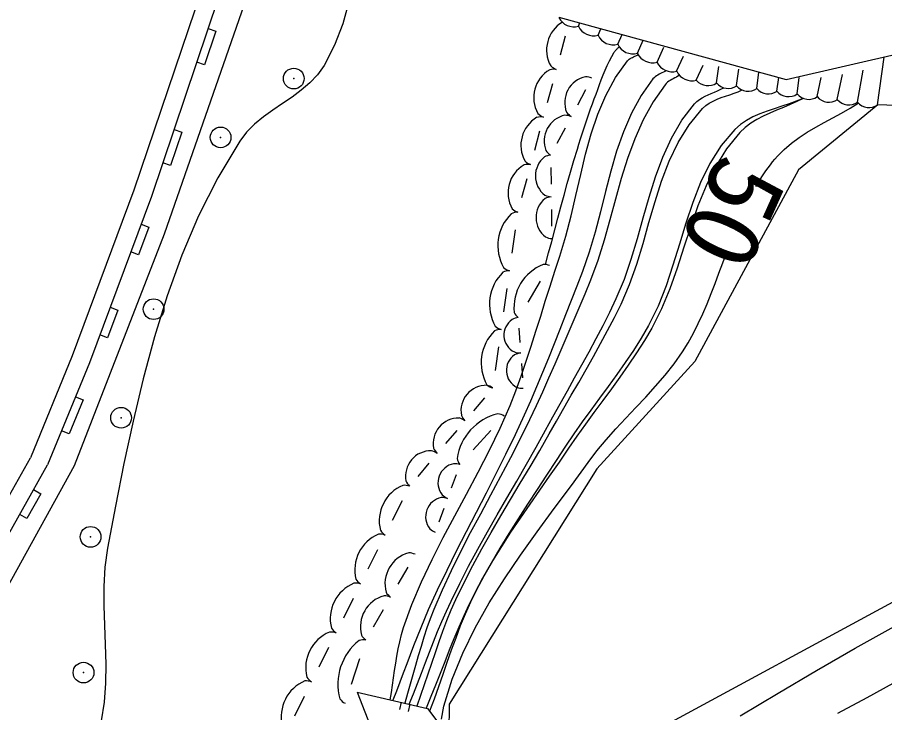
# Model space of a CAD drawing. Units: millimetres, scale not verified. Extents: x 40004 to 680061, y 20002 to 380034.
# Drawn here: x 94801 to 115742, y 233369 to 250147 of the extents above; entities that cross this region are included whole.
import ezdxf
from ezdxf.enums import TextEntityAlignment as Align

# ---------------------------------------------------------------- set-up
doc = ezdxf.new("R2010")
doc.units = ezdxf.units.MM
doc.header["$LTSCALE"] = 1000.09
doc.header["$PDMODE"] = 32
doc.header["$PDSIZE"] = 500
doc.layers.add('M-BGD', color=7, linetype='Continuous', lineweight=25)
doc.styles.add('ＭＳ ゴシック', font='')
doc.styles.get('ＭＳ ゴシック').set_extended_font_data('MS Gothic')

msp = doc.modelspace()

# ---------------------------------------------------------------- linework, layer by layer
at = {"layer": 'M-BGD'}
for p, q in [((98353, 244920), (100543, 251206)), ((98353, 244920), (100543, 251206)), ((99680, 250688), (98039, 245823)), ((99680, 250688), (98039, 245823)), ((113362, 248650), (120519, 250282)), ((113362, 248650), (120519, 250282)), ((107879, 250150), (113362, 248650)), ((107879, 250150), (113362, 248650)), ((108347, 249936), (108382, 250013)), ((108347, 249936), (108382, 250013)), ((108822, 249719), (108892, 249873)), ((108822, 249719), (108892, 249873)), ((108029, 249694), (107906, 249235)), ((108029, 249694), (107906, 249235)), ((109296, 249502), (109402, 249734)), ((109296, 249502), (109402, 249734)), ((109771, 249285), (109912, 249594)), ((109771, 249285), (109912, 249594)), ((110246, 249068), (110412, 249430)), ((110246, 249068), (110412, 249430)), ((110720, 248850), (110886, 249213)), ((110720, 248850), (110886, 249213)), ((111195, 248633), (111361, 248996)), ((111195, 248633), (111361, 248996)), ((115571, 248036), (115728, 249190)), ((115571, 248036), (115728, 249190)), ((111681, 248565), (111735, 248960)), ((111681, 248565), (111735, 248960)), ((112167, 248499), (112221, 248894)), ((112167, 248499), (112221, 248894)), ((112654, 248433), (112707, 248828)), ((112654, 248433), (112707, 248828)), ((115085, 248102), (115220, 248874)), ((115085, 248102), (115220, 248874)), ((113140, 248367), (113185, 248699)), ((113140, 248367), (113185, 248699)), ((113626, 248300), (113680, 248695)), ((113626, 248300), (113680, 248695)), ((114112, 248234), (114209, 248699)), ((114112, 248234), (114209, 248699)), ((114599, 248168), (114727, 248765)), ((114599, 248168), (114727, 248765)), ((107720, 248545), (107596, 248086)), ((107720, 248545), (107596, 248086)), ((108523, 248401), (108323, 248030)), ((108523, 248401), (108323, 248030)), ((115578, 248035), (113664, 246471)), ((115578, 248035), (113664, 246471)), ((118195, 247949), (115578, 248035)), ((118195, 247949), (115578, 248035)), ((107410, 247397), (107286, 246937)), ((107410, 247397), (107286, 246937)), ((108025, 247473), (107826, 247101)), ((108025, 247473), (107826, 247101)), ((107681, 246521), (107687, 246118)), ((107681, 246521), (107687, 246118)), ((113664, 246471), (111157, 241841)), ((113664, 246471), (111157, 241841)), ((107100, 246248), (106976, 245789)), ((107100, 246248), (106976, 245789)), ((98039, 245823), (96540, 241814)), ((98039, 245823), (96540, 241814)), ((107695, 245514), (107701, 245111)), ((107695, 245514), (107701, 245111)), ((106823, 245020), (106743, 244455)), ((106823, 245020), (106743, 244455)), ((96184, 239336), (98353, 244920)), ((96184, 239336), (98353, 244920)), ((107426, 243779), (107123, 243277)), ((107426, 243779), (107123, 243277)), ((106622, 243607), (106541, 243041)), ((106622, 243607), (106541, 243041)), ((106913, 242645), (106937, 242304)), ((106913, 242645), (106937, 242304)), ((106421, 242193), (106340, 241628)), ((106421, 242193), (106340, 241628)), ((96540, 241814), (95532, 239349)), ((96540, 241814), (95532, 239349)), ((106972, 241792), (106995, 241451)), ((106972, 241792), (106995, 241451)), ((111157, 241841), (108792, 239251)), ((111157, 241841), (108792, 239251)), ((106079, 240967), (105811, 240651)), ((106079, 240967), (105811, 240651)), ((105409, 240177), (105141, 239861)), ((105409, 240177), (105141, 239861)), ((106235, 240174), (105808, 239707)), ((106235, 240174), (105808, 239707)), ((93139, 236009), (95115, 239520)), ((93139, 236009), (95115, 239520)), ((104738, 239387), (104470, 239071)), ((104738, 239387), (104470, 239071)), ((93513, 235758), (95532, 239349)), ((93513, 235758), (95532, 239349)), ((93676, 234802), (96184, 239336)), ((93676, 234802), (96184, 239336)), ((108792, 239251), (105226, 233574)), ((108792, 239251), (105226, 233574)), ((105398, 239111), (105278, 238784)), ((105398, 239111), (105278, 238784)), ((104092, 238480), (103855, 238008)), ((104092, 238480), (103855, 238008)), ((105099, 238294), (104979, 237967)), ((105099, 238294), (104979, 237967)), ((103500, 237300), (103264, 236828)), ((103500, 237300), (103264, 236828)), ((104226, 236881), (103988, 236467)), ((104226, 236881), (103988, 236467)), ((105197, 230235), (116268, 236217)), ((105197, 230235), (116268, 236217)), ((102909, 236120), (102672, 235648)), ((102909, 236120), (102672, 235648)), ((103631, 235847), (103393, 235433)), ((103631, 235847), (103393, 235433)), ((102317, 234940), (102080, 234468)), ((102317, 234940), (102080, 234468)), ((103064, 234664), (102864, 234052)), ((103064, 234664), (102864, 234052)), ((101725, 233760), (101489, 233288)), ((101725, 233760), (101489, 233288)), ((103009, 233867), (103373, 232910)), ((103009, 233867), (104701, 233473)), ((103009, 233867), (104701, 233473)), ((103009, 233867), (103373, 232910)), ((104066, 233621), (104025, 233442)), ((104066, 233621), (104025, 233442)), ((104278, 233572), (104236, 233393)), ((104278, 233572), (104236, 233393)), ((105226, 233574), (105197, 230235)), ((105226, 233574), (105197, 230235)), ((104701, 233473), (104978, 233106)), ((104701, 233473), (104978, 233106))]:
    msp.add_line(p, q, dxfattribs=at)
for points in [[(101693, 258523), (101415, 257501), (99253, 250829), (97615, 245973), (96121, 241978), (95115, 239520)], [(101693, 258523), (101415, 257501), (99253, 250829), (97615, 245973), (96121, 241978), (95115, 239520)], [(102805, 250522), (102656, 249989), (102462, 249475), (102209, 248984), (102052, 248763), (101865, 248567), (101657, 248389), (101433, 248224), (101201, 248065), (100969, 247907), (100742, 247743), (100529, 247568), (100336, 247376), (100171, 247161), (99642, 246276), (99178, 245356), (98773, 244406), (98419, 243430), (98109, 242435), (97836, 241425), (97594, 240405), (97374, 239380), (97170, 238355), (96975, 237336), (96912, 236879), (96886, 236416), (96887, 235949), (96904, 235479), (96924, 235010), (96937, 234542), (96932, 234079), (96898, 233621), (96822, 233172)], [(99407, 249877), (99596, 249813), (99323, 249002), (99133, 249066)], [(99407, 249877), (99596, 249813), (99323, 249002), (99133, 249066)], [(107551, 244182), (107627, 244461), (107703, 244740), (107778, 245019), (107852, 245299), (107927, 245578), (108003, 245857), (108080, 246135), (108159, 246413), (108239, 246691), (108322, 246967), (108360, 247090), (108398, 247212), (108437, 247333), (108476, 247455), (108516, 247576), (108557, 247698), (108598, 247818), (108641, 247939), (108685, 248059), (108730, 248178), (108773, 248294), (108815, 248409), (108858, 248526), (108901, 248641), (108945, 248757), (108992, 248871), (109041, 248983), (109095, 249094), (109152, 249202), (109215, 249307), (109225, 249322), (109236, 249336), (109247, 249349), (109259, 249362), (109271, 249375), (109283, 249388), (109295, 249400), (109308, 249413), (109320, 249426), (109332, 249439)], [(103802, 233682), (103833, 233857), (103860, 234032), (103886, 234208), (103911, 234384), (103937, 234559), (103965, 234734), (103997, 234908), (104034, 235081), (104077, 235252), (104127, 235422), (104329, 235980), (104560, 236526), (104813, 237063), (105084, 237593), (105365, 238120), (105649, 238644), (105931, 239170), (106204, 239700), (106462, 240237), (106698, 240782), (106836, 241136), (106966, 241492), (107089, 241851), (107208, 242212), (107323, 242573), (107437, 242936), (107549, 243299), (107663, 243661), (107779, 244023), (107899, 244383), (108046, 244863), (108174, 245354), (108289, 245852), (108403, 246352), (108523, 246848), (108658, 247335), (108818, 247809), (109011, 248263), (109247, 248694), (109535, 249096), (109555, 249118), (109577, 249137), (109601, 249153), (109627, 249168), (109654, 249181), (109681, 249194), (109709, 249207), (109737, 249219), (109764, 249232), (109790, 249247)], [(110465, 248860), (110433, 248841), (110399, 248823), (110365, 248806), (110330, 248790), (110296, 248772), (110263, 248754), (110231, 248735), (110201, 248713), (110173, 248689), (110148, 248661), (109863, 248261), (109628, 247834), (109433, 247383), (109270, 246915), (109129, 246434), (109001, 245945), (108878, 245454), (108750, 244965), (108608, 244483), (108444, 244013), (108309, 243664), (108174, 243315), (108038, 242966), (107901, 242618), (107763, 242270), (107623, 241923), (107481, 241577), (107336, 241233), (107188, 240889), (107037, 240547), (106817, 240071), (106590, 239600), (106355, 239131), (106117, 238664), (105877, 238198), (105637, 237732), (105400, 237265), (105167, 236796), (104941, 236324), (104724, 235847), (104632, 235632), (104542, 235416), (104454, 235198), (104369, 234980), (104285, 234762), (104202, 234543), (104119, 234323), (104036, 234104), (103953, 233885), (103868, 233667)], [(110786, 248750), (110751, 248728), (110714, 248707), (110677, 248687), (110639, 248667), (110602, 248647), (110566, 248626), (110531, 248604), (110498, 248579), (110468, 248552), (110440, 248521), (110151, 248112), (109910, 247676), (109707, 247218), (109535, 246743), (109384, 246255), (109245, 245760), (109110, 245263), (108970, 244768), (108816, 244281), (108639, 243806), (108500, 243466), (108358, 243127), (108216, 242788), (108072, 242450), (107926, 242112), (107779, 241776), (107629, 241440), (107478, 241105), (107325, 240771), (107170, 240438), (106945, 239976), (106711, 239519), (106470, 239065), (106226, 238613), (105981, 238161), (105738, 237708), (105501, 237252), (105273, 236793), (105057, 236327), (104856, 235856), (104771, 235635), (104692, 235413), (104618, 235189), (104548, 234963), (104482, 234736), (104417, 234509), (104352, 234281), (104288, 234054), (104222, 233827), (104153, 233601)], [(104264, 233575), (104363, 233824), (104461, 234074), (104557, 234325), (104653, 234575), (104750, 234826), (104848, 235076), (104949, 235324), (105053, 235572), (105160, 235817), (105273, 236060), (105481, 236483), (105698, 236902), (105923, 237317), (106152, 237729), (106386, 238139), (106622, 238548), (106858, 238956), (107094, 239365), (107326, 239776), (107555, 240188), (107728, 240504), (107904, 240818), (108081, 241132), (108257, 241446), (108432, 241761), (108606, 242077), (108776, 242394), (108943, 242713), (109105, 243034), (109261, 243359), (109457, 243828), (109625, 244313), (109773, 244809), (109913, 245310), (110055, 245808), (110208, 246299), (110384, 246776), (110593, 247232), (110845, 247662), (111151, 248060), (111207, 248116), (111270, 248165), (111337, 248207), (111408, 248246), (111481, 248280), (111557, 248313), (111633, 248345), (111708, 248377), (111783, 248411), (111855, 248448)], [(104453, 233531), (104545, 233788), (104634, 234047), (104721, 234306), (104807, 234565), (104895, 234824), (104984, 235082), (105077, 235339), (105174, 235594), (105277, 235847), (105387, 236096), (105586, 236510), (105795, 236917), (106015, 237320), (106242, 237719), (106474, 238115), (106709, 238510), (106945, 238904), (107181, 239298), (107413, 239695), (107640, 240093), (107817, 240406), (107995, 240717), (108175, 241027), (108354, 241338), (108533, 241649), (108710, 241961), (108884, 242274), (109054, 242590), (109219, 242908), (109379, 243229), (109582, 243700), (109755, 244190), (109908, 244691), (110051, 245197), (110198, 245701), (110357, 246196), (110540, 246674), (110758, 247130), (111023, 247556), (111344, 247946), (111422, 248017), (111507, 248076), (111599, 248127), (111696, 248171), (111796, 248210), (111899, 248246), (112002, 248280), (112105, 248315), (112206, 248353), (112304, 248395)], [(113776, 248191), (113607, 248121), (113433, 248058), (113256, 248000), (113078, 247943), (112902, 247883), (112730, 247819), (112563, 247745), (112405, 247660), (112258, 247559), (112123, 247440), (111793, 247051), (111522, 246623), (111298, 246164), (111109, 245681), (110942, 245182), (110787, 244675), (110631, 244167), (110463, 243666), (110270, 243179), (110041, 242715), (109863, 242409), (109674, 242111), (109477, 241818), (109273, 241528), (109066, 241242), (108856, 240956), (108646, 240671), (108439, 240384), (108235, 240094), (108038, 239800), (107809, 239450), (107579, 239101), (107349, 238751), (107120, 238400), (106893, 238048), (106671, 237694), (106453, 237337), (106241, 236976), (106036, 236612), (105840, 236242), (105706, 235974), (105579, 235703), (105459, 235428), (105343, 235152), (105230, 234874), (105119, 234594), (105009, 234315), (104899, 234036), (104787, 233757), (104672, 233480)], [(113776, 248191), (113620, 248113), (113459, 248042), (113296, 247973), (113132, 247906), (112969, 247837), (112810, 247763), (112656, 247683), (112510, 247592), (112373, 247489), (112248, 247371), (111926, 246973), (111656, 246540), (111430, 246079), (111235, 245597), (111061, 245101), (110896, 244598), (110731, 244094), (110553, 243597), (110353, 243113), (110119, 242650), (109940, 242347), (109750, 242049), (109553, 241757), (109350, 241468), (109143, 241182), (108934, 240898), (108724, 240614), (108515, 240328), (108310, 240041), (108110, 239750), (107880, 239411), (107645, 239074), (107410, 238737), (107174, 238401), (106941, 238062), (106712, 237722), (106489, 237378), (106274, 237029), (106069, 236675), (105876, 236313), (105740, 236033), (105614, 235749), (105496, 235460), (105385, 235169), (105278, 234876), (105174, 234581), (105072, 234286), (104969, 233991), (104863, 233697), (104754, 233405)], [(112633, 246066), (112679, 246143), (112726, 246219), (112774, 246295), (112824, 246370), (112875, 246444), (112928, 246516), (112982, 246588), (113037, 246659), (113094, 246728), (113153, 246796), (113315, 246962), (113491, 247113), (113678, 247250), (113875, 247377), (114078, 247496), (114285, 247610), (114494, 247723), (114702, 247836), (114906, 247954), (115105, 248078)], [(112633, 246066), (112679, 246143), (112726, 246219), (112774, 246295), (112824, 246370), (112875, 246444), (112928, 246516), (112982, 246588), (113037, 246659), (113094, 246728), (113153, 246796), (113315, 246962), (113491, 247113), (113678, 247250), (113875, 247377), (114078, 247496), (114285, 247610), (114494, 247723), (114702, 247836), (114906, 247954), (115105, 248078)], [(98586, 247444), (98776, 247380), (98502, 246569), (98312, 246633)], [(98586, 247444), (98776, 247380), (98502, 246569), (98312, 246633)], [(97789, 245154), (97976, 245084), (97726, 244416), (97539, 244486)], [(97789, 245154), (97976, 245084), (97726, 244416), (97539, 244486)], [(105039, 233211), (105098, 233528), (105300, 234178), (105555, 234808), (105855, 235419), (106193, 236015), (106560, 236599), (106950, 237171), (107354, 237736), (107766, 238295), (108177, 238851), (108581, 239406), (108793, 239685), (109018, 239955), (109252, 240216), (109493, 240474), (109735, 240729), (109977, 240985), (110213, 241245), (110442, 241511), (110658, 241786), (110859, 242073), (110997, 242295), (111124, 242524), (111242, 242757), (111353, 242995), (111457, 243237), (111555, 243481), (111650, 243727), (111742, 243973), (111833, 244220), (111923, 244467)], [(105039, 233211), (105098, 233528), (105300, 234178), (105555, 234808), (105855, 235419), (106193, 236015), (106560, 236599), (106950, 237171), (107354, 237736), (107766, 238295), (108177, 238851), (108581, 239406), (108793, 239685), (109018, 239955), (109252, 240216), (109493, 240474), (109735, 240729), (109977, 240985), (110213, 241245), (110442, 241511), (110658, 241786), (110859, 242073), (110997, 242295), (111124, 242524), (111242, 242757), (111353, 242995), (111457, 243237), (111555, 243481), (111650, 243727), (111742, 243973), (111833, 244220), (111923, 244467)], [(97039, 243150), (97227, 243080), (96977, 242412), (96790, 242482)], [(97039, 243150), (97227, 243080), (96977, 242412), (96790, 242482)], [(96204, 240992), (96389, 240916), (96053, 240095), (95868, 240171)], [(96204, 240992), (96389, 240916), (96053, 240095), (95868, 240171)], [(95195, 238751), (95370, 238653), (95033, 238054), (94859, 238152)], [(95195, 238751), (95370, 238653), (95033, 238054), (94859, 238152)], [(112252, 233289), (113173, 233843), (114099, 234389), (115031, 234924), (115971, 235445)], [(115942, 234072), (115310, 233729), (114606, 233348)]]:
    msp.add_lwpolyline(points, dxfattribs=at)
for centre, radius, start, end in [((108241, 250327), 409, 206.6188, 285.7893), ((108241, 250327), 409, 206.6188, 285.7893), ((108357, 249359), 778, 120.2095, 209.608), ((108357, 249359), 778, 120.2095, 209.608), ((108716, 250110), 409, 205.3062, 285.7886), ((108716, 250110), 409, 205.3062, 285.7886), ((109191, 249892), 409, 205.3059, 285.7887), ((109191, 249892), 409, 205.3059, 285.7887), ((109666, 249675), 409, 205.3062, 285.7886), ((109666, 249675), 409, 205.3062, 285.7886), ((110140, 249458), 409, 205.3059, 285.7887), ((110140, 249458), 409, 205.3059, 285.7887), ((110615, 249241), 409, 205.3062, 285.7886), ((110615, 249241), 409, 205.3062, 285.7886), ((108047, 248211), 778, 120.2095, 209.608), ((108047, 248211), 778, 120.2095, 209.608), ((107750, 248518), 377, 80.4691, 104.5513), ((107750, 248518), 377, 80.4691, 104.5513), ((107946, 249243), 377, 225.2664, 249.3489), ((107946, 249243), 377, 225.2664, 249.3489), ((111090, 249024), 409, 205.3059, 285.7887), ((111090, 249024), 409, 205.3059, 285.7887), ((108651, 248093), 634, 101.9705, 201.6206), ((108651, 248093), 634, 101.9705, 201.6206), ((108508, 248301), 412, 66.5972, 88.3688), ((108508, 248301), 412, 66.5972, 88.3688), ((111477, 248865), 367, 221.0214, 304.9784), ((111477, 248865), 367, 221.0214, 304.9784), ((111963, 248799), 367, 219.8057, 304.9798), ((111963, 248799), 367, 219.8057, 304.9798), ((112449, 248732), 367, 219.8057, 304.9798), ((112449, 248732), 367, 219.8057, 304.9798), ((112936, 248666), 367, 219.8055, 304.9801), ((112936, 248666), 367, 219.8055, 304.9801), ((113422, 248600), 367, 219.8057, 304.9798), ((113422, 248600), 367, 219.8057, 304.9798), ((113908, 248534), 367, 219.8057, 304.9798), ((113908, 248534), 367, 219.8057, 304.9798), ((114394, 248468), 367, 219.8063, 304.978), ((114394, 248468), 367, 219.8063, 304.978), ((114880, 248402), 367, 219.8058, 304.9786), ((114880, 248402), 367, 219.8058, 304.9786), ((115367, 248336), 367, 219.806, 304.9783), ((115367, 248336), 367, 219.806, 304.9783), ((107737, 247062), 778, 120.2095, 209.608), ((107737, 247062), 778, 120.2095, 209.608), ((107440, 247369), 377, 80.4691, 104.5513), ((107440, 247369), 377, 80.4691, 104.5513), ((107636, 248094), 377, 225.2685, 249.3468), ((107636, 248094), 377, 225.2685, 249.3468), ((108154, 247165), 634, 101.9707, 201.6204), ((108154, 247165), 634, 101.9707, 201.6204), ((108010, 247372), 413, 66.6045, 88.3615), ((108010, 247372), 413, 66.6045, 88.3615), ((108399, 248097), 412, 215.2244, 236.9933), ((108399, 248097), 412, 215.2244, 236.9933), ((107901, 247169), 412, 215.2228, 236.9918), ((107901, 247169), 412, 215.2228, 236.9918), ((107898, 246323), 589, 129.0194, 232.6483), ((107898, 246323), 589, 129.0194, 232.6483), ((107717, 246398), 427, 95.3874, 116.3404), ((107717, 246398), 427, 95.3874, 116.3404), ((107427, 245913), 778, 120.2095, 209.608), ((107427, 245913), 778, 120.2095, 209.608), ((107131, 246221), 377, 80.4691, 104.5513), ((107131, 246221), 377, 80.4691, 104.5513), ((107326, 246946), 377, 225.2685, 249.3468), ((107326, 246946), 377, 225.2685, 249.3468), ((107719, 246242), 427, 245.3283, 266.2761), ((107719, 246242), 427, 245.3283, 266.2761), ((107913, 245316), 589, 129.0185, 232.6485), ((107913, 245316), 589, 129.0185, 232.6485), ((107731, 245391), 427, 95.3874, 116.3404), ((107731, 245391), 427, 95.3874, 116.3404), ((106877, 245109), 335, 88.8693, 116.6176), ((106877, 245109), 335, 88.8693, 116.6176), ((107016, 245797), 377, 225.2616, 249.3537), ((107016, 245797), 377, 225.2616, 249.3537), ((107472, 244639), 1071, 134.0774, 209.7222), ((107472, 244639), 1071, 134.0774, 209.7222), ((107733, 245235), 427, 245.3262, 266.2819), ((107733, 245235), 427, 245.3262, 266.2819), ((107915, 243141), 1124, 111.9839, 185.775), ((107915, 243141), 1124, 111.9839, 185.775), ((107520, 243854), 330, 66.0861, 94.383), ((107520, 243854), 330, 66.0861, 94.383), ((107271, 243226), 1071, 134.0774, 209.7222), ((107271, 243226), 1071, 134.0774, 209.7222), ((106676, 243696), 335, 88.8644, 116.6193), ((106676, 243696), 335, 88.8644, 116.6193), ((106769, 244354), 335, 227.1829, 254.9289), ((106769, 244354), 335, 227.1829, 254.9289), ((107100, 243159), 329, 203.3725, 231.6741), ((107100, 243159), 329, 203.3725, 231.6741), ((107006, 242480), 456, 124.3448, 243.5224), ((107006, 242480), 456, 124.3448, 243.5224), ((106961, 242417), 488, 97.7008, 115.8329), ((106961, 242417), 488, 97.7008, 115.8329), ((107070, 241812), 1071, 134.0774, 209.7222), ((107070, 241812), 1071, 134.0774, 209.7222), ((106474, 242283), 335, 88.8644, 116.6193), ((106474, 242283), 335, 88.8644, 116.6193), ((106568, 242940), 335, 227.1829, 254.9289), ((106568, 242940), 335, 227.1829, 254.9289), ((107064, 241627), 456, 124.3451, 243.5218), ((107064, 241627), 456, 124.3451, 243.5218), ((106953, 242536), 488, 252.0351, 270.1639), ((106953, 242536), 488, 252.0351, 270.1639), ((107020, 241564), 488, 97.7048, 115.8289), ((107020, 241564), 488, 97.7048, 115.8289), ((106129, 240652), 617, 89.1409, 190.2399), ((106129, 240652), 617, 89.1409, 190.2399), ((106037, 240864), 418, 54.4031, 75.8651), ((106037, 240864), 418, 54.4031, 75.8651), ((106367, 241527), 334, 227.1761, 254.9358), ((106367, 241527), 334, 227.1761, 254.9358), ((107012, 241684), 488, 252.0402, 270.162), ((107012, 241684), 488, 252.0402, 270.162), ((105459, 239862), 617, 89.141, 190.24), ((105459, 239862), 617, 89.141, 190.24), ((106696, 239324), 1289, 103.1997, 171.9391), ((106696, 239324), 1289, 103.1997, 171.9391), ((105366, 240074), 418, 54.4043, 75.8645), ((105366, 240074), 418, 54.4043, 75.8645), ((105905, 240709), 418, 203.5135, 224.9823), ((105905, 240709), 418, 203.5135, 224.9823), ((106376, 240264), 316, 55.5025, 85.374), ((106376, 240264), 316, 55.5025, 85.374), ((104789, 239072), 617, 89.141, 190.24), ((104789, 239072), 617, 89.141, 190.24), ((104696, 239284), 418, 54.4042, 75.8639), ((104696, 239284), 418, 54.4042, 75.8639), ((105235, 239919), 418, 203.5166, 224.982), ((105235, 239919), 418, 203.5166, 224.982), ((105426, 238916), 469, 101.232, 218.5646), ((105426, 238916), 469, 101.232, 218.5646), ((105353, 238895), 481, 73.7507, 92.1836), ((105353, 238895), 481, 73.7507, 92.1836), ((105731, 239558), 316, 189.7713, 219.6343), ((105731, 239558), 316, 189.7713, 219.6343), ((104565, 239129), 418, 203.5128, 224.9834), ((104565, 239129), 418, 203.5128, 224.9834), ((104471, 237994), 932, 112.7068, 194.0372), ((104471, 237994), 932, 112.7068, 194.0372), ((104147, 238504), 352, 69.6945, 95.8335), ((104147, 238504), 352, 69.6945, 95.8335), ((105127, 238098), 469, 101.2322, 218.5637), ((105127, 238098), 469, 101.2322, 218.5637), ((105054, 238078), 480, 73.7457, 92.1854), ((105054, 238078), 480, 73.7457, 92.1854), ((105383, 238978), 480, 227.6085, 246.05), ((105383, 238978), 480, 227.6085, 246.05), ((103869, 237949), 351, 210.9046, 237.0578), ((103869, 237949), 351, 210.9046, 237.0578), ((105084, 238161), 481, 227.6104, 246.0492), ((105084, 238161), 481, 227.6104, 246.0492), ((103880, 236814), 932, 112.7068, 194.0372), ((103880, 236814), 932, 112.7068, 194.0372), ((103556, 237324), 352, 69.6941, 95.8333), ((103556, 237324), 352, 69.6941, 95.8333), ((104459, 236471), 782, 105.5127, 194.6843), ((104459, 236471), 782, 105.5127, 194.6843), ((104249, 236848), 376, 65.6768, 89.8188), ((104249, 236848), 376, 65.6768, 89.8188), ((103288, 235634), 932, 112.7068, 194.0372), ((103288, 235634), 932, 112.7068, 194.0372), ((102964, 236144), 352, 69.6941, 95.8333), ((102964, 236144), 352, 69.6941, 95.8333), ((103277, 236769), 351, 210.9046, 237.0578), ((103277, 236769), 351, 210.9046, 237.0578), ((104028, 236463), 376, 210.3762, 234.5246), ((104028, 236463), 376, 210.3762, 234.5246), ((103865, 235437), 782, 105.5129, 194.6835), ((103865, 235437), 782, 105.5129, 194.6835), ((103654, 235814), 376, 65.6768, 89.8188), ((103654, 235814), 376, 65.6768, 89.8188), ((102686, 235589), 351, 210.9046, 237.0578), ((102686, 235589), 351, 210.9046, 237.0578), ((102696, 234454), 932, 112.7062, 194.0374), ((102696, 234454), 932, 112.7062, 194.0374), ((102373, 234964), 351, 69.6864, 95.8416), ((102373, 234964), 351, 69.6864, 95.8416), ((103433, 235429), 377, 210.3861, 234.5146), ((103433, 235429), 377, 210.3861, 234.5146), ((103871, 234061), 1330, 128.0222, 195.6659), ((103871, 234061), 1330, 128.0222, 195.6659), ((103160, 234814), 313, 79.9576, 110.1706), ((103160, 234814), 313, 79.9576, 110.1706), ((102105, 233274), 932, 112.706, 194.0381), ((102105, 233274), 932, 112.706, 194.0381), ((101781, 233784), 351, 69.6864, 95.8416), ((101781, 233784), 351, 69.6864, 95.8416), ((102094, 234409), 351, 210.9046, 237.0578), ((102094, 234409), 351, 210.9046, 237.0578), ((102852, 233875), 313, 213.5144, 243.7331), ((102852, 233875), 313, 213.5144, 243.7331)]:
    msp.add_arc(centre, radius, start, end, dxfattribs=at)
for p in [(101475, 248670), (101475, 248670), (99709, 247250), (99709, 247250), (98091, 243105), (98091, 243105), (97306, 240485), (97306, 240485), (96569, 237611), (96569, 237611), (96399, 234335), (96399, 234335)]:
    msp.add_point(p, dxfattribs=at)

# ---------------------------------------------------------------- texts
at = {"layer": 'M-BGD', "style": 'ＭＳ ゴシック'}
msp.add_text('50', height=1833, rotation=245.769, dxfattribs=at).set_placement((112106, 245417), align=Align.MIDDLE_CENTER)
msp.add_text('50', height=1833, rotation=245.769, dxfattribs=at).set_placement((112106, 245417), align=Align.MIDDLE_CENTER)

doc.saveas('drawing.dxf')
